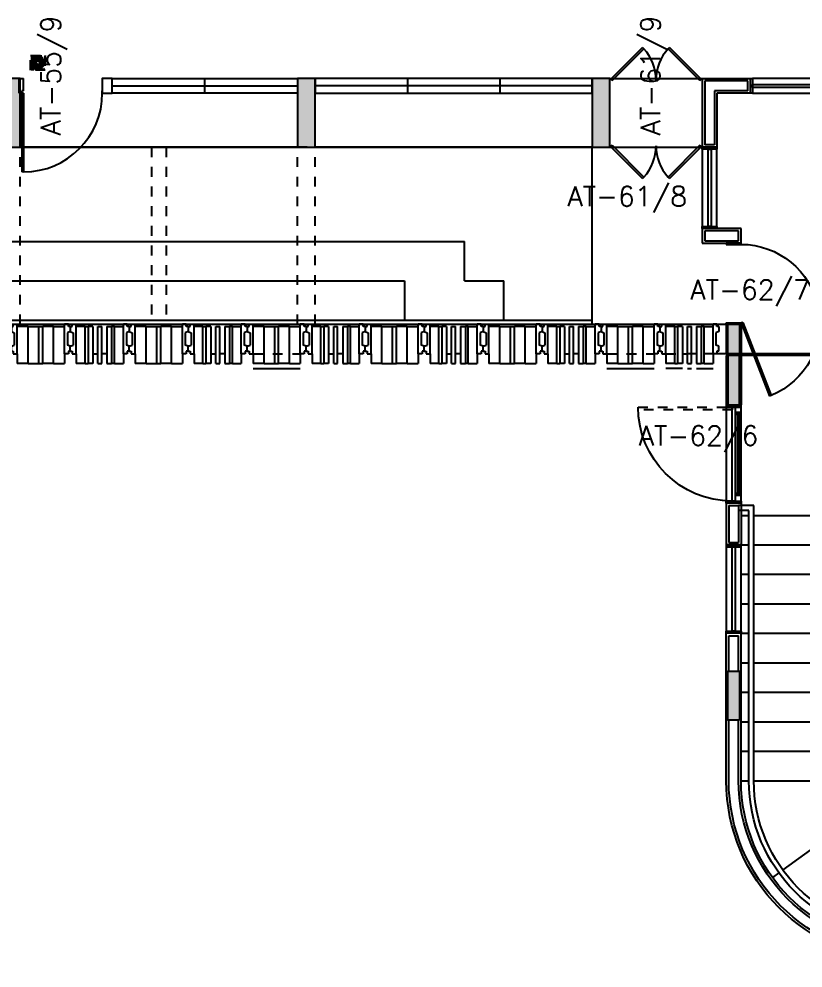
# Model space of a CAD drawing. Header units: metres. Extents: x -31 to 130, y -13 to 69.
# Drawn here: x 54.08 to 62.06, y -8.98 to 0.68 of the extents above; entities that cross this region are included whole.
import ezdxf

# ---------------------------------------------------------------- set-up
doc = ezdxf.new("R2010")
doc.units = ezdxf.units.M
doc.header["$LTSCALE"] = 0.002
doc.header["$MEASUREMENT"] = 0
doc.linetypes.add('HIDDEN', pattern=[9.525, 6.35, -3.175])
doc.linetypes.add('HIDDEN2', pattern=[4.7625, 3.175, -1.5875])
for name, color, linetype in [('ar-acesso', 2, 'CONTINUOUS'), ('ar-alv', 2, 'CONTINUOUS'), ('ar-brs', 2, 'CONTINUOUS'), ('ar-cal', 2, 'CONTINUOUS'), ('ar-copa', 1, 'CONTINUOUS'), ('ar-esq', 2, 'CONTINUOUS'), ('ar-estc', 1, 'CONTINUOUS'), ('ar-piso', 1, 'CONTINUOUS'), ('ar-porta', 1, 'CONTINUOUS'), ('ar-proj', 1, 'HIDDEN'), ('ar-projarmario', 1, 'HIDDEN'), ('ar-reboco', 2, 'CONTINUOUS'), ('AR-VISTA', 2, 'CONTINUOUS'), ('banc', 1, 'CONTINUOUS'), ('brs-proj', 1, 'HIDDEN'), ('brs1', 2, 'CONTINUOUS'), ('brs2', 1, 'CONTINUOUS'), ('brs3', 1, 'CONTINUOUS'), ('brs4', 1, 'CONTINUOUS'), ('brs5', 1, 'CONTINUOUS'), ('COZ1', 1, 'CONTINUOUS'), ('COZ2', 1, 'CONTINUOUS'), ('ENDEREÇO', 2, 'CONTINUOUS'), ('esq-01', 1, 'CONTINUOUS'), ('esq-02', 1, 'CONTINUOUS'), ('estc-01', 3, 'CONTINUOUS'), ('h-estc', 3, 'CONTINUOUS'), ('proj', 1, 'HIDDEN'), ('ptm', 2, 'CONTINUOUS'), ('ptm1', 1, 'CONTINUOUS'), ('ralo', 1, 'HIDDEN2'), ('TRNR1', 1, 'CONTINUOUS')]:
    doc.layers.add(name, color=color, linetype=linetype)
doc.styles.add('UNB-100', font='simplex.shx', dxfattribs={"height": 0.2})

# ---------------------------------------------------------------- blocks, each defined once
blk = doc.blocks.new('plr01-01p')
at = {"layer": 'h-estc'}
blk.add_hatch(color=3, dxfattribs=at).paths.add_polyline_path([(0.09, 0.075), (-0.09, 0.075), (-0.09, -0.625), (0.09, -0.625)])
at = {"layer": 'estc-01', "color": 3}
blk.add_lwpolyline([(-0.09, 0.075), (-0.09, -0.625), (0.09, -0.625), (0.09, 0.075)], close=True, dxfattribs=at)
blk = doc.blocks.new('esq02-01p')
at = {"layer": 'esq-01'}
for p, q in [((2.91, 0), (0.09, 0)), ((1.03, -0.075), (1.03, 0.075)), ((1.97, -0.075), (1.97, 0.075))]:
    blk.add_line(p, q, dxfattribs=at)
at = {"layer": 'esq-02'}
blk.add_lwpolyline([(2.91, -0.075), (0.09, -0.075), (0.09, 0.075), (2.91, 0.075)], close=True, dxfattribs=at)
blk = doc.blocks.new('CUBAcoz-01P')
at = {"layer": 'COZ1'}
for p, q in [((-0.25, -0.4705), (-0.25, -0.1305)), ((-0.22, -0.1005), (0.22, -0.1005)), ((0.25, -0.4705), (0.25, -0.1305)), ((-0.22, -0.5005), (0.22, -0.5005))]:
    blk.add_line(p, q, dxfattribs=at)
blk.add_circle((0, -0.3005), 0.04, dxfattribs=at)
for centre, start, end in [((-0.22, -0.1305), 90, 180), ((0.22, -0.1305), 0, 90), ((-0.22, -0.4705), 180, 270), ((0.22, -0.4705), 270, 0)]:
    blk.add_arc(centre, 0.03, start, end, dxfattribs=at)
blk = doc.blocks.new('TRNR-01P')
at = {"layer": 'TRNR1'}
for p, q in [((-0.009, 0.0827), (-0.009, 0.0107)), ((0, 0.009), (0.17, 0.009)), ((0.009, 0.0827), (0.009, 0.009)), ((-0.009, -0.0107), (-0.009, -0.0827)), ((0, -0.009), (0.17, -0.009)), ((0.009, -0.009), (0.009, -0.0827))]:
    blk.add_line(p, q, dxfattribs=at)
for centre in [(0, 0.1), (0, -0.1)]:
    blk.add_circle(centre, 0.02, dxfattribs=at)
for centre, radius, start, end in [((0, 0.1), 0.03, 289.47122, 250.52878), ((0, 0), 0.014, 130.0052, 229.9948), ((0, 0), 0.009, 90, 270), ((0.17, 0), 0.009, 270, 90), ((0, -0.1), 0.03, 109.47122, 70.52878)]:
    blk.add_arc(centre, radius, start, end, dxfattribs=at)
blk = doc.blocks.new('GLDR-01P')
at = {"layer": 'COZ1', "color": 1}
for p, q in [((310, -65), (-310, -65)), ((-310, -65), (-310, -725)), ((310, -725), (310, -65)), ((-310, -725), (310, -725))]:
    blk.add_line(p, q, dxfattribs=at)
at = {"layer": 'COZ2', "color": 1}
for p, q in [((-270, -65), (-270, -680)), ((-250, -40), (-250, -65)), ((230, -20), (-230, -20)), ((250, -65), (250, -40)), ((270, -680), (270, -65)), ((270, -640), (310, -640)), ((-310, -680), (310, -680)), ((-310, -685), (310, -685))]:
    blk.add_line(p, q, dxfattribs=at)
blk.add_circle((290, -660), 9.23, dxfattribs=at)
for centre, start, end in [((-230, -40), 90, 180), ((230, -40), 0, 90)]:
    blk.add_arc(centre, 20, start, end, dxfattribs=at)
blk = doc.blocks.new('esc01-02p')
at = {"layer": 'h-estc'}
for points in [[(-1.69, 6.53), (-1.81, 6.53), (-1.81, 6.03), (-1.69, 6.03)], [(-0.06, 6.53), (-0.06, 6.03), (0.06, 6.03), (0.06, 6.53)], [(1.69, 6.03), (1.81, 6.03), (1.81, 6.53), (1.69, 6.53)], [(-1.69, 2.82), (-1.69, 3.32), (-1.81, 3.32), (-1.81, 2.82)], [(1.69, 3.32), (1.81, 3.32), (1.81, 2.82), (1.69, 2.82)], [(-1.69, 2.5), (-1.69, 2.8), (-1.81, 2.8), (-1.81, 2.5)], [(1.69, 2.8), (1.69, 2.5), (1.81, 2.5), (1.81, 2.8)], [(-0.01, 0.7), (-0.19, 0.7), (-0.19, 0), (-0.01, 0)], [(0.19, 0.7), (0.01, 0.7), (0.01, 0), (0.19, 0)]]:
    blk.add_hatch(color=256, dxfattribs=at).paths.add_polyline_path(points)
at = {"layer": 'ar-alv'}
for p, q in [((-1.8, 7.145), (-1.8, 6.53)), ((-1.7, 7.145), (-1.7, 6.53)), ((1.7, 7.12), (-0.05, 7.12)), ((-0.05, 6.53), (-0.05, 7.12)), ((1.7, 7.145), (1.7, 7.12)), ((1.8, 7.145), (1.8, 6.53)), ((1.7, 7.02), (0.05, 7.02)), ((0.05, 6.53), (0.05, 7.02)), ((1.7, 7.02), (1.7, 6.53)), ((-1.8, 6.03), (-1.8, 5.67)), ((-1.7, 6.03), (-1.7, 5.67)), ((-0.05, 4.47), (-0.05, 6.03)), ((0.05, 4.47), (0.05, 6.03)), ((1.7, 5.67), (1.7, 6.03)), ((1.8, 5.67), (1.8, 6.03)), ((-1.8, 5.67), (-1.7, 5.67)), ((1.8, 5.67), (1.7, 5.67)), ((-1.8, 4.345), (-1.8, 4.72)), ((-1.8, 4.72), (-1.7, 4.72)), ((-1.7, 4.345), (-1.7, 4.72)), ((1.7, 4.72), (1.7, 3.32)), ((1.7, 4.72), (1.8, 4.72)), ((1.8, 4.72), (1.8, 3.32)), ((0.05, 4.47), (-0.05, 4.47)), ((-1.8, 4.345), (-1.7, 4.345)), ((-2.045, 1.65), (-1.7, 1.65)), ((-2.045, 1.55), (-2.045, 1.65)), ((-1.7, 1.65), (-1.7, 1.55)), ((1.7, 1.65), (1.7, 1.55)), ((2.045, 1.65), (1.7, 1.65)), ((2.045, 1.55), (2.045, 1.65)), ((-1.7, 1.55), (-2.045, 1.55)), ((1.7, 1.55), (2.045, 1.55)), ((-2.045, 0.025), (-2.045, 0.675)), ((-1.945, 0.675), (-2.045, 0.675)), ((-1.945, 0.125), (-1.945, 0.675)), ((1.945, 0.125), (1.945, 0.675)), ((1.945, 0.675), (2.045, 0.675)), ((2.045, 0.025), (2.045, 0.675)), ((-1.605, 0.125), (-1.945, 0.125)), ((-1.605, 0.125), (-1.605, 0.025)), ((-0.19, 0.125), (-0.655, 0.125)), ((-0.655, 0.025), (-0.655, 0.125)), ((0.19, 0.125), (0.655, 0.125)), ((0.655, 0.125), (0.655, 0.025)), ((1.605, 0.125), (1.945, 0.125)), ((1.605, 0.125), (1.605, 0.025)), ((-1.605, 0.025), (-2.045, 0.025)), ((-0.19, 0.025), (-0.655, 0.025)), ((0.19, 0.025), (0.655, 0.025)), ((1.605, 0.025), (2.045, 0.025))]:
    blk.add_line(p, q, dxfattribs=at)
for radius in [1.8, 1.7]:
    blk.add_arc((0, 7.145), radius, 360, 180, dxfattribs=at)
at = {"layer": 'ar-piso'}
for p, q in [((-0.5176, 8.738), (-0.4929, 8.6619)), ((0.4929, 8.6619), (0.5176, 8.738)), ((-1.2904, 8.0825), (-1.3551, 8.1295)), ((1.2904, 8.0825), (1.3551, 8.1295)), ((-0.0607, 7.1891), (-1.2499, 8.0531)), ((-1.675, 7.145), (-1.595, 7.145)), ((-1.545, 7.145), (-0.075, 7.145)), ((-1.675, 6.845), (-1.595, 6.845)), ((-1.545, 6.845), (-0.075, 6.845)), ((-1.675, 6.545), (-1.595, 6.545)), ((-1.545, 6.545), (-0.075, 6.545)), ((-1.675, 6.245), (-1.595, 6.245)), ((-1.545, 6.245), (-0.075, 6.245)), ((-1.675, 5.945), (-1.595, 5.945)), ((-1.545, 5.945), (-0.075, 5.945)), ((-1.675, 5.645), (-1.595, 5.645)), ((-1.545, 5.645), (-0.075, 5.645)), ((-1.675, 5.345), (-1.595, 5.345)), ((-1.545, 5.345), (-0.075, 5.345)), ((-1.675, 5.045), (-1.595, 5.045)), ((-1.545, 5.045), (-0.075, 5.045)), ((-1.675, 4.745), (-1.595, 4.745)), ((-1.545, 4.745), (-0.075, 4.745)), ((-1.675, 4.445), (-1.595, 4.445)), ((-1.545, 4.445), (-0.075, 4.445)), ((-1.675, 4.395), (-1.7, 4.395)), ((-1.675, 4.345), (-1.7, 4.345)), ((1.675, 2.82), (-1.675, 2.82)), ((-0.01, 2.8), (-1.675, 2.8)), ((-0.01, 0.7), (-0.01, 2.8)), ((1.675, 2.8), (0.01, 2.8)), ((0.01, 0.7), (0.01, 2.8))]:
    blk.add_line(p, q, dxfattribs=at)
at = {"layer": 'ar-porta', "color": 2}
for points in [[(-1.825, 2.4875), (-1.675, 2.4875), (-1.675, 2.5), (-1.825, 2.5)], [(1.825, 2.4875), (1.675, 2.4875), (1.675, 2.5), (1.825, 2.5)], [(-1.825, 1.6875), (-1.675, 1.6875), (-1.675, 1.675), (-1.825, 1.675)], [(1.825, 1.6875), (1.675, 1.6875), (1.675, 1.675), (1.825, 1.675)]]:
    blk.add_lwpolyline(points, close=True, dxfattribs=at)
at = {"layer": 'ar-porta'}
blk.add_arc((-1.765, 3.343), 0.9575, 90, 180, dxfattribs=at)
at = {"layer": 'ar-reboco'}
for p, q in [((-1.825, 7.145), (-1.825, 5.645)), ((-1.675, 7.145), (-1.675, 5.645)), ((-1.595, 7.145), (-1.595, 4.395)), ((-1.545, 7.145), (-1.545, 4.345)), ((1.675, 7.145), (-0.075, 7.145)), ((1.825, 5.645), (1.825, 7.145)), ((1.675, 6.995), (0.075, 6.995)), ((0.075, 6.995), (0.075, 4.445)), ((1.675, 5.645), (1.675, 6.995)), ((-0.075, 4.445), (-0.075, 6.545)), ((-1.825, 4.32), (-1.825, 4.745)), ((-1.675, 4.32), (-1.675, 4.745)), ((1.675, 4.745), (1.675, 2.82)), ((1.825, 4.745), (1.825, 2.82)), ((0.075, 4.445), (-0.075, 4.445)), ((-1.595, 4.395), (-1.675, 4.395)), ((-1.8, 4.32), (-1.825, 4.32)), ((-1.675, 4.32), (-1.7, 4.32)), ((-1.545, 4.345), (-1.675, 4.345)), ((-1.825, 2.82), (-1.825, 3.32)), ((-1.825, 3.32), (-1.81, 3.32)), ((-1.69, 3.32), (-1.675, 3.32)), ((-1.675, 2.82), (-1.675, 3.32)), ((-1.81, 2.82), (-1.825, 2.82)), ((-1.69, 2.82), (-1.675, 2.82)), ((1.69, 2.82), (1.675, 2.82)), ((1.81, 2.82), (1.825, 2.82)), ((-1.825, 2.5), (-1.825, 2.8)), ((-1.81, 2.8), (-1.825, 2.8)), ((-1.69, 2.8), (-1.675, 2.8)), ((-1.675, 2.5), (-1.675, 2.8)), ((1.675, 2.5), (1.675, 2.8)), ((1.69, 2.8), (1.675, 2.8)), ((1.81, 2.8), (1.825, 2.8)), ((1.825, 2.5), (1.825, 2.8)), ((-1.81, 2.5), (-1.825, 2.5)), ((-1.69, 2.5), (-1.675, 2.5)), ((1.81, 2.5), (1.825, 2.5)), ((-2.07, 1.525), (-2.07, 1.675)), ((-2.07, 1.675), (-1.675, 1.675)), ((-1.675, 1.675), (-1.675, 1.525)), ((2.07, 1.675), (1.675, 1.675)), ((1.675, 1.675), (1.675, 1.525)), ((2.07, 1.525), (2.07, 1.675)), ((-1.675, 1.525), (-2.07, 1.525)), ((1.675, 1.525), (2.07, 1.525)), ((-2.07, 0), (-2.07, 0.7)), ((-1.92, 0.7), (-2.07, 0.7)), ((-1.92, 0.15), (-1.92, 0.7)), ((1.92, 0.7), (2.07, 0.7)), ((1.92, 0.15), (1.92, 0.7)), ((2.07, 0), (2.07, 0.7)), ((-1.58, 0.15), (-1.92, 0.15)), ((-0.19, 0.15), (-0.68, 0.15)), ((0.19, 0.15), (0.68, 0.15)), ((1.58, 0.15), (1.92, 0.15)), ((-2.07, 0), (-1.58, 0)), ((-0.19, 0), (-0.68, 0)), ((0.19, 0), (0.68, 0)), ((2.07, 0), (1.58, 0))]:
    blk.add_line(p, q, dxfattribs=at)
for radius, start in [(1.825, 360), (1.675, 0), (1.595, 360), (1.545, 360)]:
    blk.add_arc((0, 7.145), radius, start, 180, dxfattribs=at)
at = {"layer": 'AR-VISTA'}
blk.add_line((-0.075, 6.545), (-0.075, 7.145), dxfattribs=at)
at = {"layer": 'banc', "color": 1}
blk.add_line((0.19, 0.7), (1.92, 0.7), dxfattribs=at)
at = {"layer": 'COZ1'}
for p, q in [((1.3305, 0.81), (1.3305, 1.415)), ((1.9005, 1.415), (1.3305, 1.415)), ((1.9005, 1.415), (1.9005, 0.81)), ((1.9005, 0.81), (1.3305, 0.81))]:
    blk.add_line(p, q, dxfattribs=at)
at = {"layer": 'COZ1', "color": 1}
for points in [[(1.413, 1.27), (1.453, 1.27, -1), (1.453, 1.265), (1.413, 1.265, -1)], [(1.4955, 1.3475), (1.4955, 1.3075, -1), (1.4905, 1.3075), (1.4905, 1.3475, -1)], [(1.573, 1.265), (1.533, 1.265, -1), (1.533, 1.27), (1.573, 1.27, -1)], [(1.658, 1.265), (1.698, 1.265, 1), (1.698, 1.27), (1.658, 1.27, 1)], [(1.7355, 1.3475), (1.7355, 1.3075, 1), (1.7405, 1.3075), (1.7405, 1.3475, 1)], [(1.818, 1.27), (1.778, 1.27, 1), (1.778, 1.265), (1.818, 1.265, 1)], [(1.4905, 1.1875), (1.4905, 1.2275, -1), (1.4955, 1.2275), (1.4955, 1.1875, -1)], [(1.7405, 1.1875), (1.7405, 1.2275, 1), (1.7355, 1.2275), (1.7355, 1.1875, 1)], [(1.4905, 1.0375), (1.4905, 0.9975, 1), (1.4955, 0.9975), (1.4955, 1.0375, 1)], [(1.7405, 1.0375), (1.7405, 0.9975, -1), (1.7355, 0.9975), (1.7355, 1.0375, -1)], [(1.413, 0.955), (1.453, 0.955, 1), (1.453, 0.96), (1.413, 0.96, 1)], [(1.4955, 0.8775), (1.4955, 0.9175, 1), (1.4905, 0.9175), (1.4905, 0.8775, 1)], [(1.573, 0.96), (1.533, 0.96, 1), (1.533, 0.955), (1.573, 0.955, 1)], [(1.658, 0.96), (1.698, 0.96, -1), (1.698, 0.955), (1.658, 0.955, -1)], [(1.7355, 0.8775), (1.7355, 0.9175, -1), (1.7405, 0.9175), (1.7405, 0.8775, -1)], [(1.818, 0.955), (1.778, 0.955, -1), (1.778, 0.96), (1.818, 0.96, -1)]]:
    blk.add_lwpolyline(points, format="xyb", close=True, dxfattribs=at)
for centre in [(1.493, 1.2675), (1.738, 1.2675), (1.493, 0.9575), (1.738, 0.9575)]:
    blk.add_circle(centre, 0.025, dxfattribs=at)
at = {"layer": 'COZ2'}
for p, q in [((1.3605, 0.81), (1.3605, 1.415)), ((1.3805, 1.3725), (1.8505, 1.3725)), ((1.3805, 1.1625), (1.3805, 1.3725)), ((1.8705, 1.415), (1.8705, 0.81)), ((1.3155, 1.3342), (1.3305, 1.3342)), ((1.3155, 1.2942), (1.3155, 1.3342)), ((1.3155, 1.2942), (1.3305, 1.2942)), ((1.3155, 1.1933), (1.3155, 1.2333)), ((1.3155, 1.2333), (1.3305, 1.2333)), ((1.3155, 1.1933), (1.3305, 1.1933)), ((1.3155, 1.0925), (1.3155, 1.1325)), ((1.3155, 1.1325), (1.3305, 1.1325)), ((1.3155, 1.0925), (1.3305, 1.0925)), ((1.3805, 0.8525), (1.3805, 1.0625)), ((1.3805, 0.8525), (1.3805, 1.0625)), ((1.3155, 0.9917), (1.3155, 1.0317)), ((1.3155, 1.0317), (1.3305, 1.0317)), ((1.3155, 0.9917), (1.3305, 0.9917)), ((1.3155, 0.9308), (1.3305, 0.9308)), ((1.3155, 0.8908), (1.3155, 0.9308)), ((1.3155, 0.8908), (1.3305, 0.8908)), ((1.8505, 0.8525), (1.3805, 0.8525))]:
    blk.add_line(p, q, dxfattribs=at)
at = {"layer": 'COZ2', "color": 1}
for p, q in [((1.8505, 1.3725), (1.8505, 1.1625)), ((1.8505, 1.1625), (1.3805, 1.1625)), ((1.8505, 1.0625), (1.3805, 1.0625)), ((1.8505, 1.0625), (1.8505, 0.8525)), ((1.8505, 1.0625), (1.8505, 0.8525))]:
    blk.add_line(p, q, dxfattribs=at)
for centre, radius, start, end in [((1.493, 1.2675), 0.07, 92.04671, 177.95329), ((1.493, 1.2675), 0.07, 182.04671, 267.95329), ((1.493, 1.2675), 0.065, 92.20423, 177.79577), ((1.493, 1.2675), 0.065, 182.20423, 267.79577), ((1.493, 1.2675), 0.07, 2.04671, 87.95329), ((1.493, 1.2675), 0.065, 2.20423, 87.79577), ((1.493, 1.2675), 0.07, 272.04671, 357.95329), ((1.493, 1.2675), 0.065, 272.20423, 357.79577), ((1.738, 1.2675), 0.07, 92.04671, 177.95329), ((1.738, 1.2675), 0.07, 182.04671, 267.95329), ((1.738, 1.2675), 0.065, 92.20423, 177.79577), ((1.738, 1.2675), 0.065, 182.20423, 267.79577), ((1.738, 1.2675), 0.07, 2.04671, 87.95329), ((1.738, 1.2675), 0.065, 2.20423, 87.79577), ((1.738, 1.2675), 0.065, 272.20423, 357.79577), ((1.738, 1.2675), 0.07, 272.04671, 357.95329), ((1.493, 0.9575), 0.07, 92.04671, 177.95329), ((1.493, 0.9575), 0.065, 92.20423, 177.79577), ((1.493, 0.9575), 0.07, 2.04671, 87.95329), ((1.493, 0.9575), 0.065, 2.20423, 87.79577), ((1.738, 0.9575), 0.07, 92.04671, 177.95329), ((1.738, 0.9575), 0.065, 92.20423, 177.79577), ((1.738, 0.9575), 0.07, 2.04671, 87.95329), ((1.738, 0.9575), 0.065, 2.20423, 87.79577), ((1.493, 0.9575), 0.07, 182.04671, 267.95329), ((1.493, 0.9575), 0.065, 182.20423, 267.79577), ((1.493, 0.9575), 0.07, 272.04671, 357.95329), ((1.493, 0.9575), 0.065, 272.20423, 357.79577), ((1.738, 0.9575), 0.07, 182.04671, 267.95329), ((1.738, 0.9575), 0.065, 182.20423, 267.79577), ((1.738, 0.9575), 0.07, 272.04671, 357.95329), ((1.738, 0.9575), 0.065, 272.20423, 357.79577)]:
    blk.add_arc(centre, radius, start, end, dxfattribs=at)
at = {"layer": 'esq-01'}
for points in [[(-1.735, 5.625), (-1.765, 5.625), (-1.765, 4.765), (-1.735, 4.765)], [(1.735, 5.625), (1.765, 5.625), (1.765, 4.765), (1.735, 4.765)], [(-1.735, 4.3), (-1.765, 4.3), (-1.765, 3.343), (-1.735, 3.343)], [(-1.98, 1.505), (-2.01, 1.505), (-2.01, 0.72), (-1.98, 0.72)], [(1.98, 1.505), (2.01, 1.505), (2.01, 0.72), (1.98, 0.72)], [(-1.56, 0.09), (-1.56, 0.06), (-0.7, 0.06), (-0.7, 0.09)], [(1.56, 0.09), (1.56, 0.06), (0.7, 0.06), (0.7, 0.09)]]:
    blk.add_lwpolyline(points, close=True, dxfattribs=at)
at = {"layer": 'esq-02'}
for p, q in [((-1.6858, 4.2443), (-1.735, 4.2443)), ((-1.6858, 4.2243), (-1.735, 4.2243)), ((-1.7119, 3.4187), (-1.7119, 4.2243)), ((-1.6919, 3.4187), (-1.6919, 4.2243)), ((-1.6858, 4.2443), (-1.6858, 4.2243)), ((-1.6858, 3.4187), (-1.735, 3.4187)), ((-1.6858, 3.3987), (-1.735, 3.3987)), ((-1.6858, 3.3987), (-1.6858, 3.4187))]:
    blk.add_line(p, q, dxfattribs=at)
for points in [[(-1.675, 5.645), (-1.825, 5.645), (-1.825, 5.625), (-1.675, 5.625)], [(-1.825, 5.625), (-1.675, 5.625), (-1.675, 4.765), (-1.825, 4.765)], [(1.675, 5.645), (1.825, 5.645), (1.825, 5.625), (1.675, 5.625)], [(1.825, 5.625), (1.675, 5.625), (1.675, 4.765), (1.825, 4.765)], [(-1.675, 4.745), (-1.825, 4.745), (-1.825, 4.765), (-1.675, 4.765)], [(1.675, 4.745), (1.825, 4.745), (1.825, 4.765), (1.675, 4.765)], [(-1.675, 4.32), (-1.825, 4.32), (-1.825, 4.3), (-1.675, 4.3)], [(-1.675, 3.323), (-1.825, 3.323), (-1.825, 3.343), (-1.675, 3.343)], [(-1.92, 1.525), (-2.07, 1.525), (-2.07, 1.505), (-1.92, 1.505)], [(-2.07, 1.505), (-1.92, 1.505), (-1.92, 0.72), (-2.07, 0.72)], [(1.92, 1.525), (2.07, 1.525), (2.07, 1.505), (1.92, 1.505)], [(2.07, 1.505), (1.92, 1.505), (1.92, 0.72), (2.07, 0.72)], [(-2.07, 0.7), (-1.92, 0.7), (-1.92, 0.72), (-2.07, 0.72)], [(1.92, 0.7), (2.07, 0.7), (2.07, 0.72), (1.92, 0.72)], [(-1.58, 0.15), (-1.58, 0), (-1.56, 0), (-1.56, 0.15)], [(-0.68, 0.15), (-0.68, 0), (-0.7, 0), (-0.7, 0.15)], [(0.68, 0.15), (0.68, 0), (0.7, 0), (0.7, 0.15)], [(1.58, 0.15), (1.58, 0), (1.56, 0), (1.56, 0.15)]]:
    blk.add_lwpolyline(points, close=True, dxfattribs=at)
at = {"layer": 'esq-02', "color": 1}
for points in [[(-1.825, 4.3), (-1.675, 4.3), (-1.675, 3.343), (-1.825, 3.343)], [(-1.56, 0), (-1.56, 0.15), (-0.7, 0.15), (-0.7, 0)], [(1.56, 0), (1.56, 0.15), (0.7, 0.15), (0.7, 0)]]:
    blk.add_lwpolyline(points, close=True, dxfattribs=at)
at = {"layer": 'estc-01'}
for points in [[(-1.69, 6.53), (-1.81, 6.53), (-1.81, 6.03), (-1.69, 6.03)], [(-0.06, 6.03), (0.06, 6.03), (0.06, 6.53), (-0.06, 6.53)], [(1.69, 6.53), (1.81, 6.53), (1.81, 6.03), (1.69, 6.03)], [(-1.69, 2.82), (-1.81, 2.82), (-1.81, 3.32), (-1.69, 3.32)], [(1.81, 2.82), (1.69, 2.82), (1.69, 3.32), (1.81, 3.32)], [(-1.69, 2.8), (-1.81, 2.8), (-1.81, 2.5), (-1.69, 2.5)], [(1.81, 2.8), (1.69, 2.8), (1.69, 2.5), (1.81, 2.5)], [(-0.19, 0), (-0.19, 0.7), (-0.01, 0.7), (-0.01, 0)], [(0.01, 0), (0.01, 0.7), (0.19, 0.7), (0.19, 0)]]:
    blk.add_lwpolyline(points, close=True, dxfattribs=at)
at = {"layer": 'proj'}
for p, q in [((-0.4774, 8.6144), (-0.0232, 7.2163)), ((0.0232, 7.2163), (0.4774, 8.6144)), ((0.0607, 7.1891), (1.2499, 8.0531)), ((1.675, 6.845), (0.075, 6.845)), ((1.675, 6.545), (0.075, 6.545)), ((1.675, 6.245), (0.075, 6.245)), ((1.675, 5.945), (0.075, 5.945)), ((1.675, 5.645), (0.075, 5.645))]:
    blk.add_line(p, q, dxfattribs=at)
blk.add_lwpolyline([(-2.722, 3.373), (-2.722, 3.343), (-1.765, 3.343), (-1.765, 3.373)], close=True, dxfattribs=at)
blk.add_arc((0, 7.145), 0.075, 360, 180, dxfattribs=at)
at = {"layer": 'ptm'}
for p, q in [((-1.675, 2.4875), (-1.3853, 3.2332)), ((-1.6584, 2.4811), (-1.3687, 3.2268)), ((-1.3687, 3.2268), (-1.3853, 3.2332)), ((1.166, 3.1049), (1.1799, 3.1159)), ((1.661, 2.4765), (1.166, 3.1049)), ((1.675, 2.4875), (1.1799, 3.1159)), ((-1.6584, 2.4811), (-1.675, 2.4875)), ((1.661, 2.4765), (1.675, 2.4875))]:
    blk.add_line(p, q, dxfattribs=at)
at = {"layer": 'ptm', "color": 1}
for centre, start, end in [((-1.675, 2.4875), 270, 67.49392), ((1.675, 2.4875), 129.50504, 270)]:
    blk.add_arc(centre, 0.8, start, end, dxfattribs=at)
at = {"layer": 'ar-copa', "xscale": 0.001, "yscale": 0.001, "zscale": 0.001, "rotation": 180}
blk.add_blockref('GLDR-01P', (-0.5556, 0.1923), dxfattribs=at)
at = {"layer": 'ar-copa', "extrusion": (0, 0, -1), "xscale": -1, "zscale": -1}
for name, p, rotation in [('CUBAcoz-01P', (-0.5711, 0.1581), 180), ('TRNR-01P', (-0.5711, 0.1977), 270)]:
    blk.add_blockref(name, p, dxfattribs=dict(at, rotation=rotation))
blk = doc.blocks.new('esq04-01p')
at = {"layer": 'esq-01'}
blk.add_line((1.975, 0), (0.09, 0), dxfattribs=at)
at = {"layer": 'esq-02'}
blk.add_line((1.0325, 0.075), (1.0325, -0.075), dxfattribs=at)
for points in [[(1.975, -0.075), (0.09, -0.075), (0.09, 0.075), (1.975, 0.075), (1.975, -0.075)], [(2.075, 0.075), (1.975, 0.075), (1.975, -0.075), (2.075, -0.075)]]:
    blk.add_lwpolyline(points, close=True, dxfattribs=at)
at = {"layer": 'ptm'}
for p, q in [((2.875, 0.075), (2.875, 0.875)), ((2.875, 0.875), (2.895, 0.875)), ((2.895, 0.075), (2.895, 0.875)), ((2.075, 0.075), (2.05, 0.075)), ((2.075, 0.075), (2.075, 0.05)), ((2.875, 0.075), (2.895, 0.075)), ((2.875, 0.05), (2.875, -0.075)), ((2.875, 0.05), (2.895, 0.05)), ((2.895, 0.075), (2.92, 0.075)), ((2.895, 0.075), (2.895, 0.05)), ((2.92, 0.075), (2.92, -0.075)), ((2.92, -0.075), (2.875, -0.075))]:
    blk.add_line(p, q, dxfattribs=at)
at = {"layer": 'ptm', "color": 1}
blk.add_arc((2.875, 0.075), 0.8, 90, 180, dxfattribs=at)
blk = doc.blocks.new('brs01-01p-leste')
at = {"layer": 'brs1'}
for p, q in [((-3, 0.2), (-2.98, 0.2)), ((-3, 0.2), (-3, 0.15)), ((-2.98, 0.225), (-2.94, 0.225)), ((-2.98, 0.2), (-2.98, 0.225)), ((-2.94, -0.075), (-2.94, 0.225)), ((-2.42, 0.225), (-2.46, 0.225)), ((-2.46, -0.075), (-2.46, 0.225)), ((-2.42, 0.2), (-2.42, 0.225)), ((-2.4, 0.2), (-2.42, 0.2)), ((-2.4, 0.2), (-2.38, 0.2)), ((-2.4, 0.2), (-2.4, 0.15)), ((-2.4, 0.2), (-2.4, 0.15)), ((-2.38, 0.225), (-2.34, 0.225)), ((-2.38, 0.2), (-2.38, 0.225)), ((-2.34, -0.075), (-2.34, 0.225)), ((-1.82, 0.225), (-1.86, 0.225)), ((-1.86, -0.075), (-1.86, 0.225)), ((-1.82, 0.2), (-1.82, 0.225)), ((-1.8, 0.2), (-1.82, 0.2)), ((-1.8, 0.2), (-1.78, 0.2)), ((-1.8, 0.2), (-1.8, 0.15)), ((-1.8, 0.2), (-1.8, 0.15)), ((-1.78, 0.225), (-1.74, 0.225)), ((-1.78, 0.2), (-1.78, 0.225)), ((-1.74, -0.075), (-1.74, 0.225)), ((-1.22, 0.225), (-1.26, 0.225)), ((-1.26, -0.075), (-1.26, 0.225)), ((-1.22, 0.2), (-1.22, 0.225)), ((-1.2, 0.2), (-1.22, 0.2)), ((-1.2, 0.2), (-1.18, 0.2)), ((-1.2, 0.2), (-1.2, 0.15)), ((-1.2, 0.2), (-1.2, 0.15)), ((-1.18, 0.225), (-1.14, 0.225)), ((-1.18, 0.2), (-1.18, 0.225)), ((-1.14, -0.075), (-1.14, 0.225)), ((-0.62, 0.225), (-0.66, 0.225)), ((-0.66, -0.075), (-0.66, 0.225)), ((-0.62, 0.2), (-0.62, 0.225)), ((-0.6, 0.2), (-0.62, 0.2)), ((-0.6, 0.2), (-0.6, 0.15)), ((-0.6, 0.2), (-0.58, 0.2)), ((-0.6, 0.2), (-0.6, 0.15)), ((-0.58, 0.225), (-0.54, 0.225)), ((-0.58, 0.2), (-0.58, 0.225)), ((-0.54, -0.075), (-0.54, 0.225)), ((-0.02, 0.225), (-0.06, 0.225)), ((-0.06, -0.075), (-0.06, 0.225)), ((-0.02, 0.2), (-0.02, 0.225)), ((0, 0.2), (-0.02, 0.2)), ((0, 0.2), (0, 0.15)), ((-3, 0.15), (-2.97, 0.137)), ((-2.97, 0.137), (-2.97, 0.013)), ((-2.4, 0.15), (-2.43, 0.137)), ((-2.43, 0.137), (-2.43, 0.013)), ((-2.4, 0.15), (-2.37, 0.137)), ((-2.37, 0.137), (-2.37, 0.013)), ((-1.8, 0.15), (-1.83, 0.137)), ((-1.83, 0.137), (-1.83, 0.013)), ((-1.8, 0.15), (-1.77, 0.137)), ((-1.77, 0.137), (-1.77, 0.013)), ((-1.2, 0.15), (-1.23, 0.137)), ((-1.23, 0.137), (-1.23, 0.013)), ((-1.2, 0.15), (-1.17, 0.137)), ((-1.17, 0.137), (-1.17, 0.013)), ((-0.6, 0.15), (-0.63, 0.137)), ((-0.63, 0.137), (-0.63, 0.013)), ((-0.6, 0.15), (-0.57, 0.137)), ((-0.57, 0.137), (-0.57, 0.013)), ((0, 0.15), (-0.03, 0.137)), ((-0.03, 0.137), (-0.03, 0.013)), ((-3, 0), (-2.97, 0.013)), ((-2.4, 0), (-2.43, 0.013)), ((-2.4, 0), (-2.37, 0.013)), ((-1.8, 0), (-1.83, 0.013)), ((-1.8, 0), (-1.77, 0.013)), ((-1.2, 0), (-1.23, 0.013)), ((-1.2, 0), (-1.17, 0.013)), ((-0.6, 0), (-0.63, 0.013)), ((-0.6, 0), (-0.57, 0.013)), ((0, 0), (-0.03, 0.013)), ((-3, -0.05), (-3, 0)), ((-3, -0.05), (-2.98, -0.05)), ((-2.98, -0.05), (-2.98, -0.075)), ((-2.98, -0.075), (-2.94, -0.075)), ((-2.42, -0.075), (-2.46, -0.075)), ((-2.42, -0.05), (-2.42, -0.075)), ((-2.4, -0.05), (-2.42, -0.05)), ((-2.4, -0.05), (-2.4, 0)), ((-2.4, -0.05), (-2.4, 0)), ((-2.4, -0.05), (-2.38, -0.05)), ((-2.38, -0.05), (-2.38, -0.075)), ((-2.38, -0.075), (-2.34, -0.075)), ((-1.82, -0.075), (-1.86, -0.075)), ((-1.82, -0.05), (-1.82, -0.075)), ((-1.8, -0.05), (-1.82, -0.05)), ((-1.8, -0.05), (-1.8, 0)), ((-1.8, -0.05), (-1.8, 0)), ((-1.8, -0.05), (-1.78, -0.05)), ((-1.78, -0.05), (-1.78, -0.075)), ((-1.78, -0.075), (-1.74, -0.075)), ((-1.22, -0.075), (-1.26, -0.075)), ((-1.22, -0.05), (-1.22, -0.075)), ((-1.2, -0.05), (-1.22, -0.05)), ((-1.2, -0.05), (-1.2, 0)), ((-1.2, -0.05), (-1.2, 0)), ((-1.2, -0.05), (-1.18, -0.05)), ((-1.18, -0.05), (-1.18, -0.075)), ((-1.18, -0.075), (-1.14, -0.075)), ((-0.62, -0.075), (-0.66, -0.075)), ((-0.62, -0.05), (-0.62, -0.075)), ((-0.6, -0.05), (-0.62, -0.05)), ((-0.6, -0.05), (-0.6, 0)), ((-0.6, -0.05), (-0.6, 0)), ((-0.6, -0.05), (-0.58, -0.05)), ((-0.58, -0.05), (-0.58, -0.075)), ((-0.58, -0.075), (-0.54, -0.075)), ((-0.02, -0.075), (-0.06, -0.075)), ((-0.02, -0.05), (-0.02, -0.075)), ((0, -0.05), (-0.02, -0.05)), ((0, -0.05), (0, 0))]:
    blk.add_line(p, q, dxfattribs=at)
at = {"layer": 'brs2'}
for p, q in [((-2.94, 0.225), (-2.46, 0.225)), ((-2.34, 0.225), (-1.86, 0.225)), ((-2.2289, 0.2), (-2.12, 0.2)), ((-1.9711, 0.2), (-2.08, 0.2)), ((-1.74, 0.225), (-1.26, 0.225)), ((-1.14, 0.225), (-0.66, 0.225)), ((-1.0289, 0.2), (-0.92, 0.2)), ((-0.7711, 0.2), (-0.88, 0.2)), ((-0.54, 0.225), (-0.06, 0.225)), ((-2.7716, -0.075), (-2.72, -0.075)), ((-2.6284, -0.075), (-2.68, -0.075)), ((-1.5716, -0.075), (-1.52, -0.075)), ((-1.4284, -0.075), (-1.48, -0.075)), ((-0.3716, -0.075), (-0.32, -0.075)), ((-0.2284, -0.075), (-0.28, -0.075)), ((-2.2289, -0.175), (-2.12, -0.175)), ((-1.9711, -0.175), (-2.08, -0.175)), ((-1.0289, -0.175), (-0.92, -0.175)), ((-0.7711, -0.175), (-0.88, -0.175))]:
    blk.add_line(p, q, dxfattribs=at)
at = {"layer": 'brs3'}
for p, q in [((-2.82, 0.2), (-2.82, -0.175)), ((-2.7716, 0.2), (-2.82, 0.2)), ((-2.7716, 0.2), (-2.7716, -0.175)), ((-2.6284, 0.2), (-2.6284, -0.175)), ((-2.6284, 0.2), (-2.58, 0.2)), ((-2.58, 0.2), (-2.58, -0.175)), ((-2.12, -0.175), (-2.12, 0.2)), ((-2.12, 0.2), (-2.08, 0.2)), ((-2.08, -0.175), (-2.08, 0.2)), ((-1.62, 0.2), (-1.62, -0.175)), ((-1.5716, 0.2), (-1.62, 0.2)), ((-1.5716, 0.2), (-1.5716, -0.175)), ((-1.4284, 0.2), (-1.4284, -0.175)), ((-1.4284, 0.2), (-1.38, 0.2)), ((-1.38, 0.2), (-1.38, -0.175)), ((-0.92, -0.175), (-0.92, 0.2)), ((-0.92, 0.2), (-0.88, 0.2)), ((-0.88, -0.175), (-0.88, 0.2)), ((-0.42, 0.2), (-0.42, -0.175)), ((-0.3716, 0.2), (-0.42, 0.2)), ((-0.3716, 0.2), (-0.3716, -0.175)), ((-0.2284, 0.2), (-0.2284, -0.175)), ((-0.2284, 0.2), (-0.18, 0.2)), ((-0.18, 0.2), (-0.18, -0.175)), ((-2.7716, -0.175), (-2.82, -0.175)), ((-2.6284, -0.175), (-2.58, -0.175)), ((-2.12, -0.175), (-2.08, -0.175)), ((-1.5716, -0.175), (-1.62, -0.175)), ((-1.4284, -0.175), (-1.38, -0.175)), ((-0.92, -0.175), (-0.88, -0.175)), ((-0.3716, -0.175), (-0.42, -0.175)), ((-0.2284, -0.175), (-0.18, -0.175))]:
    blk.add_line(p, q, dxfattribs=at)
at = {"layer": 'brs4'}
for p, q in [((-2.85, 0.2), (-2.94, 0.2)), ((-2.85, -0.175), (-2.85, 0.2)), ((-2.85, 0.2), (-2.82, 0.2)), ((-2.72, -0.175), (-2.72, 0.2)), ((-2.72, 0.2), (-2.68, 0.2)), ((-2.68, -0.175), (-2.68, 0.2)), ((-2.55, 0.2), (-2.58, 0.2)), ((-2.55, 0.2), (-2.46, 0.2)), ((-2.55, -0.175), (-2.55, 0.2)), ((-2.2289, 0.2), (-2.34, 0.2)), ((-2.2289, -0.175), (-2.2289, 0.2)), ((-1.9711, 0.2), (-1.86, 0.2)), ((-1.9711, -0.175), (-1.9711, 0.2)), ((-1.65, 0.2), (-1.74, 0.2)), ((-1.65, -0.175), (-1.65, 0.2)), ((-1.65, 0.2), (-1.62, 0.2)), ((-1.52, -0.175), (-1.52, 0.2)), ((-1.52, 0.2), (-1.48, 0.2)), ((-1.48, -0.175), (-1.48, 0.2)), ((-1.35, 0.2), (-1.38, 0.2)), ((-1.35, 0.2), (-1.26, 0.2)), ((-1.35, -0.175), (-1.35, 0.2)), ((-1.0289, 0.2), (-1.14, 0.2)), ((-1.0289, -0.175), (-1.0289, 0.2)), ((-0.7711, 0.2), (-0.66, 0.2)), ((-0.7711, -0.175), (-0.7711, 0.2)), ((-0.45, 0.2), (-0.54, 0.2)), ((-0.45, -0.175), (-0.45, 0.2)), ((-0.45, 0.2), (-0.42, 0.2)), ((-0.32, -0.175), (-0.32, 0.2)), ((-0.32, 0.2), (-0.28, 0.2)), ((-0.28, -0.175), (-0.28, 0.2)), ((-0.15, 0.2), (-0.18, 0.2)), ((-0.15, 0.2), (-0.06, 0.2)), ((-0.15, -0.175), (-0.15, 0.2)), ((-2.94, -0.075), (-2.94, -0.175)), ((-2.46, -0.075), (-2.46, -0.175)), ((-2.34, -0.075), (-2.34, -0.175)), ((-1.86, -0.075), (-1.86, -0.175)), ((-1.74, -0.075), (-1.74, -0.175)), ((-1.26, -0.075), (-1.26, -0.175)), ((-1.14, -0.075), (-1.14, -0.175)), ((-0.66, -0.075), (-0.66, -0.175)), ((-0.54, -0.075), (-0.54, -0.175)), ((-0.06, -0.075), (-0.06, -0.175)), ((-2.85, -0.175), (-2.94, -0.175)), ((-2.85, -0.175), (-2.82, -0.175)), ((-2.72, -0.175), (-2.68, -0.175)), ((-2.55, -0.175), (-2.58, -0.175)), ((-2.55, -0.175), (-2.46, -0.175)), ((-2.2289, -0.175), (-2.34, -0.175)), ((-1.9711, -0.175), (-1.86, -0.175)), ((-1.65, -0.175), (-1.74, -0.175)), ((-1.65, -0.175), (-1.62, -0.175)), ((-1.52, -0.175), (-1.48, -0.175)), ((-1.35, -0.175), (-1.38, -0.175)), ((-1.35, -0.175), (-1.26, -0.175)), ((-1.0289, -0.175), (-1.14, -0.175)), ((-0.7711, -0.175), (-0.66, -0.175)), ((-0.45, -0.175), (-0.54, -0.175)), ((-0.45, -0.175), (-0.42, -0.175)), ((-0.32, -0.175), (-0.28, -0.175)), ((-0.15, -0.175), (-0.18, -0.175)), ((-0.15, -0.175), (-0.06, -0.175))]:
    blk.add_line(p, q, dxfattribs=at)
blk = doc.blocks.new('BRS01-03C')
at = {"layer": 'brs-proj'}
blk.add_line((0.54, 0.075), (0.06, 0.075), dxfattribs=at)
at = {"layer": 'brs1'}
for p, q in [((0, 0.05), (0.02, 0.05)), ((0, 0.05), (0, 0)), ((0, 0), (0.03, -0.013)), ((0.02, 0.075), (0.06, 0.075)), ((0.02, 0.05), (0.02, 0.075)), ((0.06, 0.075), (0.06, -0.225)), ((0.54, 0.075), (0.54, -0.225)), ((0.58, 0.075), (0.54, 0.075)), ((0.6, 0), (0.57, -0.013)), ((0.58, 0.05), (0.58, 0.075)), ((0.6, 0.05), (0.58, 0.05)), ((0.6, 0.05), (0.6, 0)), ((0.03, -0.137), (0.03, -0.013)), ((0.57, -0.137), (0.57, -0.013)), ((0, -0.15), (0.03, -0.137)), ((0, -0.2), (0, -0.15)), ((0.6, -0.15), (0.57, -0.137)), ((0.6, -0.2), (0.6, -0.15)), ((0, -0.2), (0.02, -0.2)), ((0.02, -0.2), (0.02, -0.225)), ((0.02, -0.225), (0.06, -0.225)), ((0.58, -0.225), (0.54, -0.225)), ((0.58, -0.2), (0.58, -0.225)), ((0.6, -0.2), (0.58, -0.2))]:
    blk.add_line(p, q, dxfattribs=at)
at = {"layer": 'brs2'}
blk.add_line((0.54, -0.225), (0.06, -0.225), dxfattribs=at)
at = {"layer": 'brs3'}
for p, q in [((0.28, 0.175), (0.28, -0.2)), ((0.32, 0.175), (0.28, 0.175)), ((0.32, 0.175), (0.32, -0.2)), ((0.32, -0.2), (0.28, -0.2))]:
    blk.add_line(p, q, dxfattribs=at)
at = {"layer": 'brs4'}
for p, q in [((0.06, 0.075), (0.06, 0.175)), ((0.1711, 0.175), (0.06, 0.175)), ((0.1711, 0.175), (0.1711, -0.2)), ((0.4289, 0.175), (0.54, 0.175)), ((0.4289, 0.175), (0.4289, -0.2)), ((0.54, 0.075), (0.54, 0.175)), ((0.1711, -0.2), (0.06, -0.2)), ((0.4289, -0.2), (0.54, -0.2))]:
    blk.add_line(p, q, dxfattribs=at)
at = {"layer": 'brs4', "color": 1}
for p, q in [((0.1711, 0.175), (0.28, 0.175)), ((0.4289, 0.175), (0.32, 0.175)), ((0.1711, -0.2), (0.28, -0.2)), ((0.4289, -0.2), (0.32, -0.2))]:
    blk.add_line(p, q, dxfattribs=at)
at = {"layer": 'brs5'}
blk.add_line((0.54, 0.225), (0.06, 0.225), dxfattribs=at)
blk = doc.blocks.new('BRS01-02C')
at = {"layer": 'brs-proj'}
for p, q in [((0.06, 0.075), (0.2284, 0.075)), ((0.28, 0.075), (0.32, 0.075)), ((0.54, 0.075), (0.3716, 0.075))]:
    blk.add_line(p, q, dxfattribs=at)
at = {"layer": 'brs1'}
for p, q in [((0, 0.05), (0.02, 0.05)), ((0, 0.05), (0, 0)), ((0, 0), (0.03, -0.013)), ((0.02, 0.075), (0.06, 0.075)), ((0.02, 0.05), (0.02, 0.075)), ((0.06, 0.075), (0.06, -0.225)), ((0.54, 0.075), (0.54, -0.225)), ((0.58, 0.075), (0.54, 0.075)), ((0.6, 0), (0.57, -0.013)), ((0.58, 0.05), (0.58, 0.075)), ((0.6, 0.05), (0.58, 0.05)), ((0.6, 0.05), (0.6, 0)), ((0.03, -0.137), (0.03, -0.013)), ((0.57, -0.137), (0.57, -0.013)), ((0, -0.15), (0.03, -0.137)), ((0, -0.2), (0, -0.15)), ((0.6, -0.15), (0.57, -0.137)), ((0.6, -0.2), (0.6, -0.15)), ((0, -0.2), (0.02, -0.2)), ((0.02, -0.2), (0.02, -0.225)), ((0.02, -0.225), (0.06, -0.225)), ((0.58, -0.225), (0.54, -0.225)), ((0.58, -0.2), (0.58, -0.225)), ((0.6, -0.2), (0.58, -0.2))]:
    blk.add_line(p, q, dxfattribs=at)
at = {"layer": 'brs2'}
for p, q in [((0.2284, 0.075), (0.28, 0.075)), ((0.3716, 0.075), (0.32, 0.075)), ((0.54, -0.225), (0.06, -0.225))]:
    blk.add_line(p, q, dxfattribs=at)
at = {"layer": 'brs3'}
for p, q in [((0.18, -0.2), (0.18, 0.175)), ((0.2284, 0.175), (0.18, 0.175)), ((0.2284, -0.2), (0.2284, 0.175)), ((0.3716, -0.2), (0.3716, 0.175)), ((0.3716, 0.175), (0.42, 0.175)), ((0.42, -0.2), (0.42, 0.175)), ((0.2284, -0.2), (0.18, -0.2)), ((0.3716, -0.2), (0.42, -0.2))]:
    blk.add_line(p, q, dxfattribs=at)
at = {"layer": 'brs4'}
for p, q in [((0.06, 0.075), (0.06, 0.175)), ((0.15, 0.175), (0.06, 0.175)), ((0.15, 0.175), (0.15, -0.2)), ((0.28, 0.175), (0.28, -0.2)), ((0.32, 0.175), (0.28, 0.175)), ((0.32, 0.175), (0.32, -0.2)), ((0.45, 0.175), (0.54, 0.175)), ((0.45, 0.175), (0.45, -0.2)), ((0.54, 0.075), (0.54, 0.175)), ((0.15, -0.2), (0.06, -0.2)), ((0.32, -0.2), (0.28, -0.2)), ((0.45, -0.2), (0.54, -0.2))]:
    blk.add_line(p, q, dxfattribs=at)
at = {"layer": 'brs4', "color": 3}
for p, q in [((0.15, 0.175), (0.18, 0.175)), ((0.45, 0.175), (0.42, 0.175)), ((0.15, -0.2), (0.18, -0.2)), ((0.45, -0.2), (0.42, -0.2))]:
    blk.add_line(p, q, dxfattribs=at)
at = {"layer": 'brs5'}
for p, q in [((0.2284, 0.225), (0.06, 0.225)), ((0.32, 0.225), (0.28, 0.225)), ((0.3716, 0.225), (0.54, 0.225))]:
    blk.add_line(p, q, dxfattribs=at)
blk = doc.blocks.new('esq03a-01p')
at = {"layer": 'esq-02'}
for p, q in [((0.09, 0.075), (1.03, 0.075)), ((0.09, -0.625), (1.03, -0.625))]:
    blk.add_line(p, q, dxfattribs=at)
at = {"layer": 'ptm'}
for p, q in [((0.1001, 0.0686), (0.4228, 0.3912)), ((0.4369, 0.3771), (0.4228, 0.3912)), ((0.6834, 0.3774), (0.6975, 0.3916)), ((1.0199, 0.0686), (0.6975, 0.3916)), ((0.1142, 0.0544), (0.4369, 0.3771)), ((1.0058, 0.0544), (0.6834, 0.3774)), ((0.1142, 0.0544), (0.1001, 0.0686)), ((0.1142, 0.0544), (0.1001, 0.0686)), ((1.0058, 0.0544), (1.0199, 0.0686)), ((1.0058, 0.0544), (1.0199, 0.0686)), ((0.1142, -0.6044), (0.1001, -0.6186)), ((0.1142, -0.6044), (0.1001, -0.6186)), ((0.1001, -0.6186), (0.4228, -0.9412)), ((0.1142, -0.6044), (0.4369, -0.9271)), ((1.0058, -0.6044), (0.6834, -0.9274)), ((1.0199, -0.6186), (0.6975, -0.9416)), ((1.0058, -0.6044), (1.0199, -0.6186)), ((1.0058, -0.6044), (1.0199, -0.6186)), ((0.4369, -0.9271), (0.4228, -0.9412)), ((0.6834, -0.9274), (0.6975, -0.9416))]:
    blk.add_line(p, q, dxfattribs=at)
at = {"layer": 'ptm1'}
for centre, start, end in [((0.09, 0.06), 0, 42.42581), ((1.03, 0.06), 137.51569, 180), ((0.09, -0.61), 317.57419, 360), ((1.03, -0.61), 180, 222.48431)]:
    blk.add_arc(centre, 0.47, start, end, dxfattribs=at)
blk = doc.blocks.new('ralo-15cm-tracejado')
at = {"layer": 'ralo', "ltscale": 0.08}
h = blk.add_hatch(dxfattribs=at)
h.set_pattern_fill('DOTS', color=256, scale=0.005, style=0)
h.set_pattern_definition([(0, (-210.436618, -163.386024), (0.00396875, 0.0079375), [0, -0.0079375])])
h.paths.add_polyline_path([(0.07, 0.0642, 0.109147), (0.0651, 0.07), (0.0436, 0.07, 0.234403), (0.0366, 0.0559, 0.031938), (0.0367, 0.0536, -0.085518), (0.0526, 0.0382, 0.304982), (0.07, 0.0476)])
h.paths.add_polyline_path([(-0.0467, 0.07), (-0.0652, 0.07, 0.101422), (-0.07, 0.0652), (-0.07, 0.0465, 0.322568), (-0.0515, 0.0396, -0.06492), (-0.0397, 0.0515, 0.065904), (-0.0391, 0.0559, 0.253091)])
h.paths.add_polyline_path([(-0.0535, -0.0368, 0.248259), (-0.07, -0.043), (-0.07, -0.0679, 0.039546), (-0.0679, -0.07), (-0.0441, -0.07, 0.224729), (-0.0372, -0.0555, 0.030017), (-0.0373, -0.0532, -0.089405)])
h.paths.add_polyline_path([(0.07, -0.0424, 0.270307), (0.0522, -0.0388, -0.063767), (0.0407, -0.0507, 0.073161), (0.0399, -0.0559, 0.228135), (0.0467, -0.07), (0.0693, -0.07, 0.013274), (0.07, -0.0694)])
for p, q in [((-0.0617, 0.0025), (-0.065, 0.0025)), ((-0.0467, 0.0025), (-0.0592, 0.0025)), ((-0.0547, 0.0287), (-0.0575, 0.0303)), ((-0.0522, 0.033), (-0.055, 0.0347)), ((-0.0417, 0.0212), (-0.0525, 0.0274)), ((-0.0392, 0.0255), (-0.05, 0.0318)), ((-0.0266, 0.0025), (-0.0442, 0.0025)), ((-0.0243, 0.0112), (-0.0395, 0.0199)), ((-0.0218, 0.0155), (-0.037, 0.0243)), ((-0.033, 0.0522), (-0.0347, 0.055)), ((-0.0155, 0.0218), (-0.0318, 0.05)), ((-0.0287, 0.0547), (-0.0303, 0.0575)), ((-0.0112, 0.0243), (-0.0274, 0.0525)), ((-0.0093, 0.0025), (-0.0241, 0.0025)), ((-0.0093, 0.0025), (-0.0221, 0.0099)), ((-0.0068, 0.0068), (-0.0196, 0.0142)), ((-0.0068, 0.0068), (-0.0142, 0.0196)), ((-0.0025, 0.0093), (-0.0099, 0.0221)), ((-0.0025, 0.0617), (-0.0025, 0.065)), ((-0.0025, 0.0266), (-0.0025, 0.0592)), ((-0.0025, 0.0093), (-0.0025, 0.0241)), ((0.0025, 0.0617), (0.0025, 0.065)), ((0.0025, 0.0266), (0.0025, 0.0592)), ((0.0025, 0.0093), (0.0025, 0.0241)), ((0.0025, 0.0093), (0.0099, 0.0221)), ((0.0068, 0.0068), (0.0142, 0.0196)), ((0.0068, 0.0068), (0.0196, 0.0142)), ((0.0093, 0.0025), (0.0221, 0.0099)), ((0.0093, 0.0025), (0.0241, 0.0025)), ((0.0112, 0.0243), (0.0274, 0.0525)), ((0.0155, 0.0218), (0.0318, 0.05)), ((0.0218, 0.0155), (0.05, 0.0318)), ((0.0243, 0.0112), (0.0525, 0.0274)), ((0.0266, 0.0025), (0.0442, 0.0025)), ((0.0287, 0.0547), (0.0303, 0.0575)), ((0.033, 0.0522), (0.0347, 0.055)), ((0.0467, 0.0025), (0.0592, 0.0025)), ((0.0522, 0.033), (0.055, 0.0347)), ((0.0547, 0.0287), (0.0575, 0.0303)), ((0.0617, 0.0025), (0.065, 0.0025)), ((-0.0617, -0.0025), (-0.065, -0.0025)), ((-0.0467, -0.0025), (-0.0592, -0.0025)), ((-0.0547, -0.0287), (-0.0575, -0.0303)), ((-0.0522, -0.033), (-0.055, -0.0347)), ((-0.0417, -0.0212), (-0.0525, -0.0274)), ((-0.0392, -0.0255), (-0.05, -0.0318)), ((-0.0266, -0.0025), (-0.0442, -0.0025)), ((-0.0243, -0.0112), (-0.0395, -0.0199)), ((-0.0218, -0.0155), (-0.037, -0.0243)), ((-0.033, -0.0522), (-0.0347, -0.055)), ((-0.0255, -0.0392), (-0.0318, -0.05)), ((-0.0287, -0.0547), (-0.0303, -0.0575)), ((-0.0212, -0.0417), (-0.0274, -0.0525)), ((-0.0155, -0.0218), (-0.0243, -0.037)), ((-0.0093, -0.0025), (-0.0241, -0.0025)), ((-0.0093, -0.0025), (-0.0221, -0.0099)), ((-0.0112, -0.0243), (-0.0199, -0.0395)), ((-0.0068, -0.0068), (-0.0196, -0.0142)), ((-0.0068, -0.0068), (-0.0142, -0.0196)), ((-0.0025, -0.0093), (-0.0099, -0.0221)), ((-0.0025, -0.0093), (-0.0025, -0.0241)), ((-0.0025, -0.0266), (-0.0025, -0.0442)), ((-0.0025, -0.0467), (-0.0025, -0.0592)), ((-0.0025, -0.0617), (-0.0025, -0.065)), ((0.0025, -0.0093), (0.0025, -0.0241)), ((0.0025, -0.0093), (0.0099, -0.0221)), ((0.0025, -0.0266), (0.0025, -0.0442)), ((0.0025, -0.0467), (0.0025, -0.0592)), ((0.0025, -0.0617), (0.0025, -0.065)), ((0.0068, -0.0068), (0.0196, -0.0142)), ((0.0068, -0.0068), (0.0142, -0.0196)), ((0.0093, -0.0025), (0.0221, -0.0099)), ((0.0093, -0.0025), (0.0241, -0.0025)), ((0.0112, -0.0243), (0.0199, -0.0395)), ((0.0155, -0.0218), (0.0243, -0.037)), ((0.0212, -0.0417), (0.0274, -0.0525)), ((0.0218, -0.0155), (0.037, -0.0243)), ((0.0243, -0.0112), (0.0395, -0.0199)), ((0.0255, -0.0392), (0.0318, -0.05)), ((0.0266, -0.0025), (0.0442, -0.0025)), ((0.0287, -0.0547), (0.0303, -0.0575)), ((0.033, -0.0522), (0.0347, -0.055)), ((0.0392, -0.0255), (0.05, -0.0318)), ((0.0417, -0.0212), (0.0525, -0.0274)), ((0.0467, -0.0025), (0.0592, -0.0025)), ((0.0522, -0.033), (0.055, -0.0347)), ((0.0547, -0.0287), (0.0575, -0.0303)), ((0.0617, -0.0025), (0.065, -0.0025))]:
    blk.add_line(p, q, dxfattribs=at)
for points in [[(-0.075, -0.075), (0.075, -0.075), (0.075, 0.075), (-0.075, 0.075)], [(-0.07, -0.07), (0.07, -0.07), (0.07, 0.07), (-0.07, 0.07)]]:
    blk.add_lwpolyline(points, close=True, dxfattribs=at)
blk.add_circle((0, 0), 0.065, dxfattribs=at)
for radius, start, end in [(0.0617, 152.32062, 177.67938), (0.0592, 152.41861, 177.58139), (0.0617, 122.32062, 147.67938), (0.0592, 122.41861, 147.58139), (0.0468, 153.06507, 176.93493), (0.0443, 153.23839, 176.76161), (0.0468, 123.06507, 146.93493), (0.0443, 123.23839, 146.76161), (0.0617, 92.32062, 117.67938), (0.0592, 92.41861, 117.58139), (0.0268, 155.36153, 174.63847), (0.0243, 155.91602, 174.08398), (0.0268, 125.36153, 144.63847), (0.0468, 93.06507, 116.93493), (0.0443, 93.23839, 116.76161), (0.0243, 125.91602, 144.08398), (0.0268, 95.36153, 114.63847), (0.0243, 95.91602, 114.08398), (0.0617, 62.32062, 87.67938), (0.0592, 62.41861, 87.58139), (0.0468, 63.06507, 86.93493), (0.0443, 63.23839, 86.76161), (0.0268, 65.36153, 84.63847), (0.0243, 65.91602, 84.08398), (0.0243, 35.91602, 54.08398), (0.0268, 35.36153, 54.63847), (0.0243, 5.91602, 24.08398), (0.0443, 33.23839, 56.76161), (0.0268, 5.36153, 24.63847), (0.0468, 33.06507, 56.93493), (0.0592, 32.41861, 57.58139), (0.0617, 32.32062, 57.67938), (0.0443, 3.23839, 26.76161), (0.0468, 3.06507, 26.93493), (0.0592, 2.41861, 27.58139), (0.0617, 2.32062, 27.67938), (0.0617, 182.32062, 207.67938), (0.0592, 182.41861, 207.58139), (0.0617, 212.32062, 237.67938), (0.0592, 212.41861, 237.58139), (0.0468, 183.06507, 206.93493), (0.0443, 183.23839, 206.76161), (0.0468, 213.06507, 236.93493), (0.0443, 213.23839, 236.76161), (0.0617, 242.32062, 267.67938), (0.0592, 242.41861, 267.58139), (0.0268, 185.36153, 204.63847), (0.0243, 185.91602, 204.08398), (0.0268, 215.36153, 234.63847), (0.0468, 243.06507, 266.93493), (0.0443, 243.23839, 266.76161), (0.0243, 215.91602, 234.08398), (0.0268, 245.36153, 264.63847), (0.0243, 245.91602, 264.08398), (0.0243, 275.91602, 294.08398), (0.0268, 275.36153, 294.63847), (0.0443, 273.23839, 296.76161), (0.0468, 273.06507, 296.93493), (0.0592, 272.41861, 297.58139), (0.0617, 272.32062, 297.67938), (0.0243, 305.91602, 324.08398), (0.0268, 305.36153, 324.63847), (0.0243, 335.91602, 354.08398), (0.0268, 335.36153, 354.63847), (0.0443, 303.23839, 326.76161), (0.0468, 303.06507, 326.93493), (0.0592, 302.41861, 327.58139), (0.0617, 302.32062, 327.67938), (0.0443, 333.23839, 356.76161), (0.0468, 333.06507, 356.93493), (0.0592, 332.41861, 357.58139), (0.0617, 332.32062, 357.67938)]:
    blk.add_arc((0, 0), radius, start, end, dxfattribs=at)

msp = doc.modelspace()

# ---------------------------------------------------------------- linework, layer by layer
at = {"layer": 'ar-acesso'}
for p, q in [((59.91, -2.425), (59.91, -0.625)), ((30.09, -2.385), (59.91, -2.385))]:
    msp.add_line(p, q, dxfattribs=at)
at = {"layer": 'ar-acesso', "color": 3}
for p, q in [((53.01, -1.585), (58.61, -1.585)), ((58.61, -1.985), (58.61, -1.585)), ((52.49, -1.985), (58, -1.985)), ((58, -1.985), (58, -2.385)), ((58.61, -1.985), (59.01, -1.985)), ((59.01, -2.385), (59.01, -1.985))]:
    msp.add_line(p, q, dxfattribs=at)
at = {"layer": 'ar-piso'}
for p, q in [((54, -0.625), (56.925, -0.625)), ((57.0087, -0.625), (54.0837, -0.625)), ((57.0087, -0.625), (54.0837, -0.625)), ((57, -0.625), (59.91, -0.625)), ((59.9187, -0.625), (57.0837, -0.625)), ((59.9187, -0.625), (57.0837, -0.625)), ((30.09, -2.425), (61.275, -2.425)), ((61.275, -2.725), (61.18, -2.725))]:
    msp.add_line(p, q, dxfattribs=at)
at = {"layer": 'ar-proj'}
for p, q in [((54.09, -2.425), (54.09, -0.625)), ((54.09, -2.425), (54.09, -0.625)), ((54.09, -2.425), (54.09, -0.625)), ((55.425, -0.625), (55.425, -2.425)), ((55.575, -0.625), (55.575, -2.425)), ((56.91, -2.425), (56.91, -0.625)), ((56.91, -2.425), (56.91, -0.625)), ((56.91, -2.425), (56.91, -0.625)), ((57.09, -2.425), (57.09, -0.625)), ((57.09, -2.425), (57.09, -0.625)), ((57.09, -2.425), (57.09, -0.625))]:
    msp.add_line(p, q, dxfattribs=at)
at = {"layer": 'ar-projarmario'}
for p, q in [((54.09, -2.425), (54.09, -0.625)), ((56.91, -2.425), (56.91, -0.625)), ((57.09, -2.425), (57.09, -0.625))]:
    msp.add_line(p, q, dxfattribs=at)

# ---------------------------------------------------------------- block references
at = {"layer": 'ar-brs'}
for p in [(56.4, -2.65), (60, -2.65)]:
    msp.add_blockref('brs01-01p-leste', p, dxfattribs=at)
at = {"layer": 'ar-brs', "rotation": 180}
for name, p in [('BRS01-03C', (57, -2.65)), ('BRS01-03C', (60.6, -2.65)), ('BRS01-02C', (61.2, -2.65))]:
    msp.add_blockref(name, p, dxfattribs=at)
at = {"layer": 'ar-cal', "xscale": -1}
msp.add_blockref('ralo-15cm-tracejado', (54.2702, 0.2356), dxfattribs=at)
at = {"layer": 'ar-esq'}
msp.add_blockref('esq03a-01p', (60, 0), dxfattribs=at)
at = {"layer": 'ar-esq', "rotation": 180}
msp.add_blockref('esq04-01p', (57, 0), dxfattribs=at)
at = {"layer": 'ar-esq', "xscale": -1, "rotation": 180}
msp.add_blockref('esq02-01p', (57, 0), dxfattribs=at)
at = {"layer": 'ar-estc'}
for p in [(54, 0), (57, 0), (60, 0)]:
    msp.add_blockref('plr01-01p', p, dxfattribs=at)
at = {"layer": 'ar-estc', "xscale": -1, "rotation": 180}
msp.add_blockref('esc01-02p', (63.1, 0.075), dxfattribs=at)

# ---------------------------------------------------------------- texts
at = {"layer": 'ENDEREÇO', "style": 'UNB-100'}
for s, p in [('AT-55/9', (54.5014, -0.5019)), ('AT-61/9', (60.6037, -0.5019))]:
    msp.add_text(s, height=0.2, rotation=90, dxfattribs=at).set_placement(p)
for s, p in [('AT-61/8', (59.6588, -1.223)), ('AT-62/7', (60.9091, -2.1735)), ('AT-62/6', (60.3839, -3.6592))]:
    msp.add_text(s, height=0.2, dxfattribs=at).set_placement(p)

doc.saveas('drawing.dxf')
